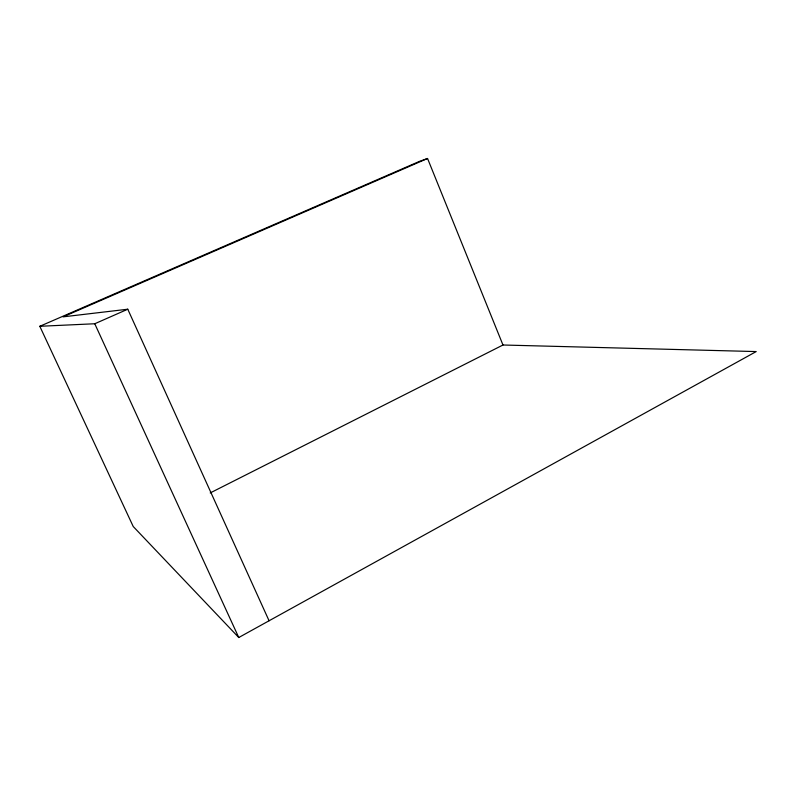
<?xml version="1.0" encoding="UTF-8"?>
<svg xmlns="http://www.w3.org/2000/svg" width="796" height="796" viewBox="0 0 796 796"><rect width="100%" height="100%" fill="white"/><g stroke="black" fill="none" stroke-linecap="round" stroke-linejoin="round"><path stroke-width="1.19" d="M502.973 345.006L427.551 158.484L419.572 161.339L39.8 326.29L133.221 526.504L238.77 637.516L756.2 351.573L502.973 345.006L210.234 492.923M39.8 326.29L94.764 323.753L127.768 309.216L269.068 620.771M427.551 158.484L63.073 316.858L127.768 309.216M94.764 323.753L238.77 637.516"/></g></svg>
